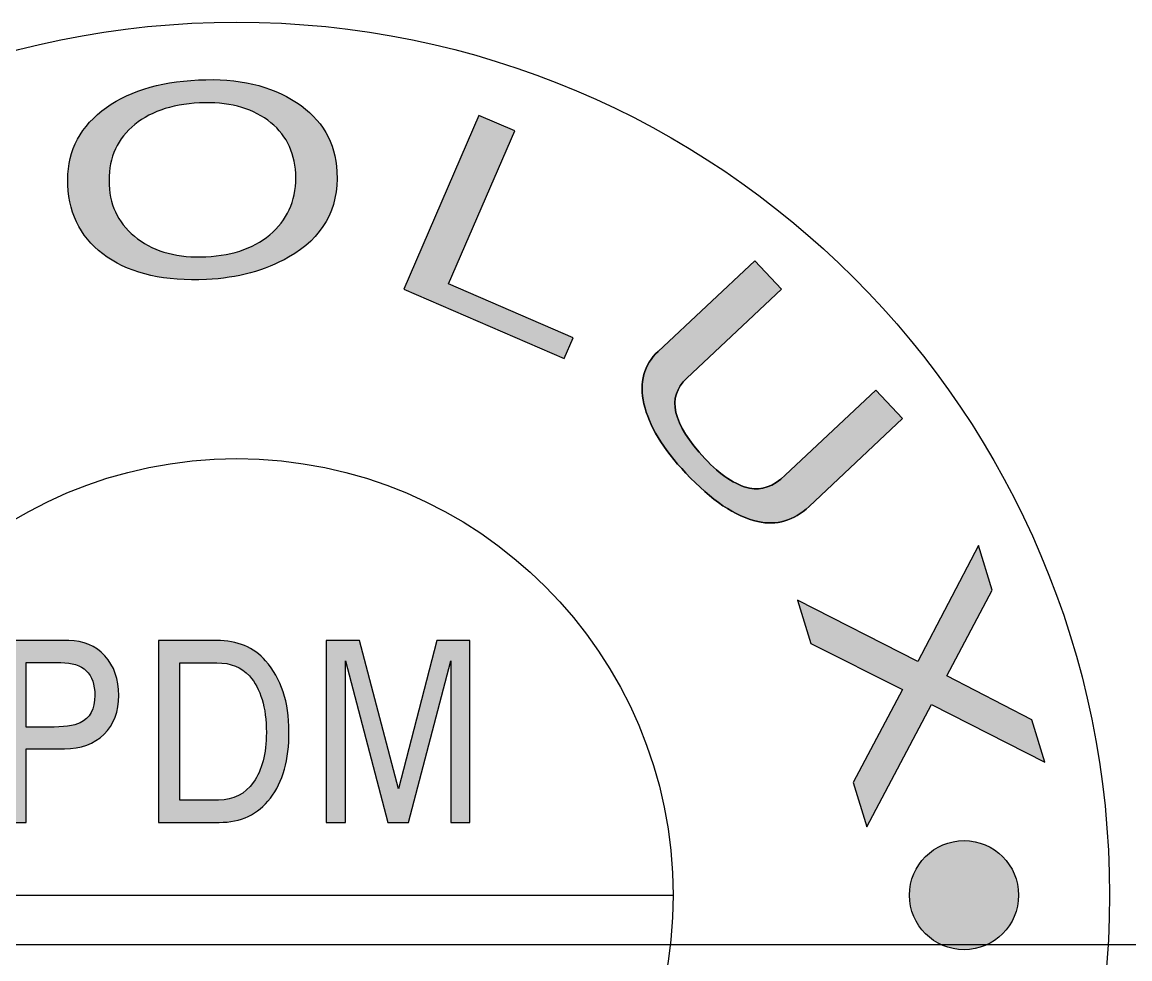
# Model space of a CAD drawing. Header units: millimetres. Extents: x 0 to 1600, y 0 to 1108.
# Drawn here: x 915.6 to 985.5, y 410.2 to 469.3 of the extents above; entities that cross this region are included whole.
import ezdxf

# ---------------------------------------------------------------- set-up
doc = ezdxf.new("R2010")
doc.units = ezdxf.units.MM
doc.header["$LTSCALE"] = 88
doc.layers.get('0').update_dxf_attribs({"linetype": 'CONTINUOUS'})
doc.layers.add('5_ALL_CURVES', color=7, linetype='CONTINUOUS')

msp = doc.modelspace()

# ---------------------------------------------------------------- hatches: boundary and pattern name
h = msp.add_hatch(color=5)
h.paths.add_polyline_path([(897.86, 438.292), (899.413, 440.779), (889.291, 447.101), (887.988, 445.015), (895.876, 440.088), (883.808, 438.323), (882.062, 435.527), (892.184, 429.205), (893.475, 431.271), (885.223, 436.424)])
h.paths.add_polyline_path([(890.506, 421.519), (891.04, 423.92), (879.391, 426.514), (878.857, 424.112)])
h.paths.add_polyline_path([(912.307, 449.9), (914.824, 451.404), (908.703, 461.648), (906.591, 460.386), (911.361, 452.403), (899.818, 456.339), (896.988, 454.648), (903.11, 444.404), (905.201, 445.653), (900.211, 454.004)])
edge = h.paths.add_edge_path()
edge.add_spline(control_points=[(931.072, 463.075), (929.968, 463.882), (928.543, 464.25), (926.776, 464.165)], knot_values=[0, 0, 0, 0, 1, 1, 1, 1], degree=3, periodic=0)
edge.add_spline(control_points=[(926.776, 464.165), (924.936, 464.077), (923.516, 463.564), (922.493, 462.642)], knot_values=[0, 0, 0, 0, 1, 1, 1, 1], degree=3, periodic=0)
edge.add_spline(control_points=[(922.493, 462.642), (921.469, 461.719), (920.994, 460.499), (921.066, 458.99)], knot_values=[0, 0, 0, 0, 1, 1, 1, 1], degree=3, periodic=0)
edge.add_spline(control_points=[(921.066, 458.99), (921.134, 457.569), (921.735, 456.433), (922.864, 455.596)], knot_values=[0, 0, 0, 0, 1, 1, 1, 1], degree=3, periodic=0)
edge.add_spline(control_points=[(922.864, 455.596), (923.999, 454.754), (925.425, 454.378), (927.168, 454.461)], knot_values=[0, 0, 0, 0, 1, 1, 1, 1], degree=3, periodic=0)
edge.add_spline(control_points=[(927.168, 454.461), (928.96, 454.547), (930.379, 455.06), (931.401, 456.015)], knot_values=[0, 0, 0, 0, 1, 1, 1, 1], degree=3, periodic=0)
edge.add_spline(control_points=[(931.401, 456.015), (932.423, 456.97), (932.91, 458.198), (932.837, 459.716)], knot_values=[0, 0, 0, 0, 1, 1, 1, 1], degree=3, periodic=0)
edge.add_spline(control_points=[(932.837, 459.716), (932.769, 461.144), (932.181, 462.265), (931.072, 463.075)], knot_values=[0, 0, 0, 0, 1, 1, 1, 1], degree=3, periodic=0)
edge = h.paths.add_edge_path()
edge.add_spline(control_points=[(932.385, 454.43), (930.898, 453.588), (929.174, 453.117), (927.213, 453.023)], knot_values=[0, 0, 0, 0, 1, 1, 1, 1], degree=3, periodic=0)
edge.add_spline(control_points=[(927.213, 453.023), (924.61, 452.899), (922.525, 453.365), (920.95, 454.434)], knot_values=[0, 0, 0, 0, 1, 1, 1, 1], degree=3, periodic=0)
edge.add_spline(control_points=[(920.95, 454.434), (919.377, 455.503), (918.552, 457.017), (918.458, 458.978)], knot_values=[0, 0, 0, 0, 1, 1, 1, 1], degree=3, periodic=0)
edge.add_spline(control_points=[(918.458, 458.978), (918.366, 460.891), (919.08, 462.454), (920.611, 463.66)], knot_values=[0, 0, 0, 0, 1, 1, 1, 1], degree=3, periodic=0)
edge.add_spline(control_points=[(920.611, 463.66), (922.108, 464.84), (924.14, 465.495), (926.706, 465.618)], knot_values=[0, 0, 0, 0, 1, 1, 1, 1], degree=3, periodic=0)
edge.add_spline(control_points=[(926.706, 465.618), (929.212, 465.738), (931.273, 465.263), (932.886, 464.197)], knot_values=[0, 0, 0, 0, 1, 1, 1, 1], degree=3, periodic=0)
edge.add_spline(control_points=[(932.886, 464.197), (934.494, 463.136), (935.352, 461.681), (935.441, 459.824)], knot_values=[0, 0, 0, 0, 1, 1, 1, 1], degree=3, periodic=0)
edge.add_spline(control_points=[(935.441, 459.824), (935.555, 457.452), (934.537, 455.647), (932.385, 454.43)], knot_values=[0, 0, 0, 0, 1, 1, 1, 1], degree=3, periodic=0)
h = msp.add_hatch(color=5)
h.paths.add_polyline_path([(949.774, 448.048), (950.339, 449.353), (942.486, 452.751), (946.66, 462.399), (944.402, 463.376), (939.663, 452.423)])
edge = h.paths.add_edge_path()
edge.add_line((969.457, 446.042), (963.735, 440.674))
edge.add_spline(control_points=[(963.735, 440.674), (962.975, 439.961), (962.223, 439.688), (961.487, 439.854)], knot_values=[0, 0, 0, 0, 1, 1, 1, 1], degree=3, periodic=0)
edge.add_spline(control_points=[(961.487, 439.854), (960.58, 440.058), (959.637, 440.685), (958.659, 441.728)], knot_values=[0, 0, 0, 0, 1, 1, 1, 1], degree=3, periodic=0)
edge.add_spline(control_points=[(958.659, 441.728), (956.61, 443.912), (956.227, 445.596), (957.512, 446.801)], knot_values=[0, 0, 0, 0, 1, 1, 1, 1], degree=3, periodic=0)
edge.add_line((957.512, 446.801), (963.487, 452.406))
edge.add_line((963.487, 452.406), (961.804, 454.201))
edge.add_line((961.804, 454.201), (955.716, 448.49))
edge.add_spline(control_points=[(955.716, 448.49), (954.809, 447.639), (954.508, 446.543), (954.819, 445.172)], knot_values=[0, 0, 0, 0, 1, 1, 1, 1], degree=3, periodic=0)
edge.add_spline(control_points=[(954.819, 445.172), (955.127, 443.816), (956.004, 442.362), (957.463, 440.806)], knot_values=[0, 0, 0, 0, 1, 1, 1, 1], degree=3, periodic=0)
edge.add_spline(control_points=[(957.463, 440.806), (959.072, 439.091), (960.585, 438.068), (962.001, 437.753)], knot_values=[0, 0, 0, 0, 1, 1, 1, 1], degree=3, periodic=0)
edge.add_spline(control_points=[(962.001, 437.753), (963.19, 437.488), (964.269, 437.802), (965.236, 438.709)], knot_values=[0, 0, 0, 0, 1, 1, 1, 1], degree=3, periodic=0)
edge.add_line((965.236, 438.709), (971.14, 444.248))
edge.add_line((971.14, 444.248), (969.457, 446.042))
h = msp.add_hatch(color=5)
h.paths.add_polyline_path([(971.131, 427.157), (968.02, 421.292), (968.873, 418.498), (972.973, 426.212), (980.107, 422.572), (979.29, 425.25), (973.928, 428.011), (976.797, 433.422), (975.934, 436.251), (972.096, 428.922), (964.512, 432.792), (965.347, 430.056)])
edge = h.paths.add_edge_path()
edge.add_arc((975.018, 414.182), 3.442, 0, 360)
h = msp.add_hatch(color=5)
edge = h.paths.add_edge_path()
edge.add_line((915.82, 418.772), (915.82, 423.418))
edge.add_line((915.82, 423.418), (918.241, 423.418))
edge.add_spline(control_points=[(918.241, 423.418), (919.286, 423.418), (920.117, 423.721), (920.743, 424.334)], knot_values=[0, 0, 0, 0, 1, 1, 1, 1], degree=3, periodic=0)
edge.add_spline(control_points=[(920.743, 424.334), (921.361, 424.941), (921.674, 425.764), (921.674, 426.79)], knot_values=[0, 0, 0, 0, 1, 1, 1, 1], degree=3, periodic=0)
edge.add_spline(control_points=[(921.674, 426.79), (921.674, 427.807), (921.381, 428.639), (920.794, 429.281)], knot_values=[0, 0, 0, 0, 1, 1, 1, 1], degree=3, periodic=0)
edge.add_spline(control_points=[(920.794, 429.281), (920.21, 429.921), (919.445, 430.247), (918.514, 430.247)], knot_values=[0, 0, 0, 0, 1, 1, 1, 1], degree=3, periodic=0)
edge.add_line((918.514, 430.247), (914.483, 430.247))
edge.add_line((914.483, 430.247), (914.483, 418.772))
edge.add_line((914.483, 418.772), (915.82, 418.772))
edge = h.paths.add_edge_path()
edge.add_spline(control_points=[(928.013, 418.772), (929.383, 418.772), (930.454, 419.277), (931.239, 420.302)], knot_values=[0, 0, 0, 0, 1, 1, 1, 1], degree=3, periodic=0)
edge.add_spline(control_points=[(931.239, 420.302), (932.024, 421.328), (932.416, 422.726), (932.416, 424.513)], knot_values=[0, 0, 0, 0, 1, 1, 1, 1], degree=3, periodic=0)
edge.add_spline(control_points=[(932.416, 424.513), (932.416, 426.355), (931.924, 427.838), (930.942, 428.968)], knot_values=[0, 0, 0, 0, 1, 1, 1, 1], degree=3, periodic=0)
edge.add_spline(control_points=[(930.942, 428.968), (930.201, 429.82), (929.17, 430.247), (927.853, 430.247)], knot_values=[0, 0, 0, 0, 1, 1, 1, 1], degree=3, periodic=0)
edge.add_line((927.853, 430.247), (924.188, 430.247))
edge.add_line((924.188, 430.247), (924.188, 418.772))
edge.add_line((924.188, 418.772), (928.013, 418.772))
h.paths.add_polyline_path([(935.981, 418.772), (935.981, 428.965), (938.649, 418.772), (939.966, 418.772), (942.627, 428.973), (942.627, 418.772), (943.837, 418.772), (943.837, 430.247), (941.755, 430.247), (939.321, 420.893), (936.859, 430.247), (934.771, 430.247), (934.771, 418.772)])
edge = h.paths.add_edge_path()
edge.add_line((925.532, 420.186), (925.532, 428.841))
edge.add_line((925.532, 428.841), (927.866, 428.841))
edge.add_spline(control_points=[(927.866, 428.841), (928.738, 428.841), (929.423, 428.561), (929.918, 428.012)], knot_values=[0, 0, 0, 0, 1, 1, 1, 1], degree=3, periodic=0)
edge.add_spline(control_points=[(929.918, 428.012), (930.627, 427.225), (930.986, 426.028), (930.986, 424.436)], knot_values=[0, 0, 0, 0, 1, 1, 1, 1], degree=3, periodic=0)
edge.add_spline(control_points=[(930.986, 424.436), (930.986, 423.107), (930.713, 422.066), (930.181, 421.312)], knot_values=[0, 0, 0, 0, 1, 1, 1, 1], degree=3, periodic=0)
edge.add_spline(control_points=[(930.181, 421.312), (929.649, 420.559), (928.911, 420.186), (927.973, 420.186)], knot_values=[0, 0, 0, 0, 1, 1, 1, 1], degree=3, periodic=0)
edge.add_line((927.973, 420.186), (925.532, 420.186))
edge = h.paths.add_edge_path()
edge.add_line((915.82, 424.785), (915.82, 428.856))
edge.add_line((915.82, 428.856), (918.009, 428.856))
edge.add_spline(control_points=[(918.009, 428.856), (919.445, 428.856), (920.164, 428.165), (920.164, 426.79)], knot_values=[0, 0, 0, 0, 1, 1, 1, 1], degree=3, periodic=0)
edge.add_spline(control_points=[(920.164, 426.79), (920.164, 425.919), (919.851, 425.337), (919.235, 425.051)], knot_values=[0, 0, 0, 0, 1, 1, 1, 1], degree=3, periodic=0)
edge.add_spline(control_points=[(919.235, 425.051), (918.847, 424.871), (918.181, 424.785), (917.25, 424.785)], knot_values=[0, 0, 0, 0, 1, 1, 1, 1], degree=3, periodic=0)
edge.add_line((917.25, 424.785), (915.82, 424.785))

# ---------------------------------------------------------------- linework, layer by layer
at = {"color": 5}
for p, q in [((944.402, 463.376), (939.663, 452.423)), ((946.66, 462.399), (944.402, 463.376)), ((942.486, 452.751), (946.66, 462.399)), ((961.804, 454.201), (955.716, 448.49)), ((963.487, 452.406), (961.804, 454.201)), ((939.663, 452.423), (949.774, 448.048)), ((950.339, 449.353), (942.486, 452.751)), ((957.512, 446.801), (963.487, 452.406)), ((949.774, 448.048), (950.339, 449.353)), ((969.457, 446.042), (963.735, 440.674)), ((971.14, 444.248), (969.457, 446.042)), ((965.236, 438.709), (971.14, 444.248)), ((975.934, 436.251), (972.096, 428.922)), ((976.797, 433.422), (975.934, 436.251)), ((973.928, 428.011), (976.797, 433.422)), ((972.096, 428.922), (964.512, 432.792)), ((964.512, 432.792), (965.347, 430.056)), ((918.514, 430.247), (914.483, 430.247)), ((927.853, 430.247), (924.188, 430.247)), ((924.188, 430.247), (924.188, 418.772)), ((936.859, 430.247), (934.771, 430.247)), ((934.771, 430.247), (934.771, 418.772)), ((939.321, 420.893), (936.859, 430.247)), ((941.755, 430.247), (939.321, 420.893)), ((943.837, 430.247), (941.755, 430.247)), ((943.837, 418.772), (943.837, 430.247)), ((965.347, 430.056), (971.131, 427.157)), ((915.82, 428.856), (918.009, 428.856)), ((915.82, 424.785), (915.82, 428.856)), ((925.532, 428.841), (927.866, 428.841)), ((925.532, 420.186), (925.532, 428.841)), ((935.981, 428.965), (938.649, 418.772)), ((935.981, 418.772), (935.981, 428.965)), ((939.966, 418.772), (942.627, 428.973)), ((942.627, 428.973), (942.627, 418.772)), ((979.29, 425.25), (973.928, 428.011)), ((971.131, 427.157), (968.02, 421.292)), ((968.873, 418.498), (972.973, 426.212)), ((972.973, 426.212), (980.107, 422.572)), ((980.107, 422.572), (979.29, 425.25)), ((917.25, 424.785), (915.82, 424.785)), ((915.82, 423.418), (918.241, 423.418)), ((915.82, 418.772), (915.82, 423.418)), ((968.02, 421.292), (968.873, 418.498)), ((927.973, 420.186), (925.532, 420.186)), ((914.483, 418.772), (915.82, 418.772)), ((924.188, 418.772), (928.013, 418.772)), ((934.771, 418.772), (935.981, 418.772)), ((938.649, 418.772), (939.966, 418.772)), ((942.627, 418.772), (943.837, 418.772))]:
    msp.add_line(p, q, dxfattribs=at)
at = {"color": 7}
msp.add_line((1138.072, 411.059), (435.672, 411.059), dxfattribs=at)
at = {"color": 5}
msp.add_circle((975.018, 414.182), 3.442, dxfattribs=at)
for points in [[(920.611, 463.66), (922.108, 464.84), (924.14, 465.495), (926.706, 465.618)], [(926.706, 465.618), (929.212, 465.738), (931.273, 465.263), (932.886, 464.197)], [(926.776, 464.165), (924.936, 464.077), (923.516, 463.564), (922.493, 462.642)], [(931.072, 463.075), (929.968, 463.882), (928.543, 464.25), (926.776, 464.165)], [(932.886, 464.197), (934.494, 463.136), (935.352, 461.681), (935.441, 459.824)], [(918.458, 458.978), (918.366, 460.891), (919.08, 462.454), (920.611, 463.66)], [(932.837, 459.716), (932.769, 461.144), (932.181, 462.265), (931.072, 463.075)], [(922.493, 462.642), (921.469, 461.719), (920.994, 460.499), (921.066, 458.99)], [(931.401, 456.015), (932.423, 456.97), (932.91, 458.198), (932.837, 459.716)], [(935.441, 459.824), (935.555, 457.452), (934.537, 455.647), (932.385, 454.43)], [(920.95, 454.434), (919.377, 455.503), (918.552, 457.017), (918.458, 458.978)], [(921.066, 458.99), (921.134, 457.569), (921.735, 456.433), (922.864, 455.596)], [(927.168, 454.461), (928.96, 454.547), (930.379, 455.06), (931.401, 456.015)], [(922.864, 455.596), (923.999, 454.754), (925.425, 454.378), (927.168, 454.461)], [(927.213, 453.023), (924.61, 452.899), (922.525, 453.365), (920.95, 454.434)], [(932.385, 454.43), (930.898, 453.588), (929.174, 453.117), (927.213, 453.023)], [(955.716, 448.49), (954.809, 447.639), (954.508, 446.543), (954.819, 445.172)], [(958.659, 441.728), (956.61, 443.912), (956.227, 445.596), (957.512, 446.801)], [(954.819, 445.172), (955.127, 443.816), (956.004, 442.362), (957.463, 440.806)], [(961.487, 439.854), (960.58, 440.058), (959.637, 440.685), (958.659, 441.728)], [(957.463, 440.806), (959.072, 439.091), (960.585, 438.068), (962.001, 437.753)], [(963.735, 440.674), (962.975, 439.961), (962.223, 439.688), (961.487, 439.854)], [(962.001, 437.753), (963.19, 437.488), (964.269, 437.802), (965.236, 438.709)], [(920.794, 429.281), (920.21, 429.921), (919.445, 430.247), (918.514, 430.247)], [(930.942, 428.968), (930.201, 429.82), (929.17, 430.247), (927.853, 430.247)], [(921.674, 426.79), (921.674, 427.807), (921.381, 428.639), (920.794, 429.281)], [(918.009, 428.856), (919.445, 428.856), (920.164, 428.165), (920.164, 426.79)], [(927.866, 428.841), (928.738, 428.841), (929.423, 428.561), (929.918, 428.012)], [(932.416, 424.513), (932.416, 426.355), (931.924, 427.838), (930.942, 428.968)], [(929.918, 428.012), (930.627, 427.225), (930.986, 426.028), (930.986, 424.436)], [(920.164, 426.79), (920.164, 425.919), (919.851, 425.337), (919.235, 425.051)], [(920.743, 424.334), (921.361, 424.941), (921.674, 425.764), (921.674, 426.79)], [(919.235, 425.051), (918.847, 424.871), (918.181, 424.785), (917.25, 424.785)], [(918.241, 423.418), (919.286, 423.418), (920.117, 423.721), (920.743, 424.334)], [(930.986, 424.436), (930.986, 423.107), (930.713, 422.066), (930.181, 421.312)], [(931.239, 420.302), (932.024, 421.328), (932.416, 422.726), (932.416, 424.513)], [(930.181, 421.312), (929.649, 420.559), (928.911, 420.186), (927.973, 420.186)], [(928.013, 418.772), (929.383, 418.772), (930.454, 419.277), (931.239, 420.302)]]:
    msp.add_open_spline(points, degree=3, dxfattribs=at)
at = {"layer": '5_ALL_CURVES', "color": 5}
for p, q in [((944.402, 463.376), (939.663, 452.423)), ((946.66, 462.399), (944.402, 463.376)), ((942.486, 452.751), (946.66, 462.399)), ((961.804, 454.201), (955.716, 448.49)), ((963.487, 452.406), (961.804, 454.201)), ((939.663, 452.423), (949.774, 448.048)), ((950.339, 449.353), (942.486, 452.751)), ((957.512, 446.801), (963.487, 452.406)), ((949.774, 448.048), (950.339, 449.353)), ((969.457, 446.042), (963.735, 440.674)), ((971.14, 444.248), (969.457, 446.042)), ((965.236, 438.709), (971.14, 444.248)), ((975.934, 436.251), (972.096, 428.922)), ((976.797, 433.422), (975.934, 436.251)), ((973.928, 428.011), (976.797, 433.422)), ((972.096, 428.922), (964.512, 432.792)), ((964.512, 432.792), (965.347, 430.056)), ((918.514, 430.247), (914.483, 430.247)), ((927.853, 430.247), (924.188, 430.247)), ((924.188, 430.247), (924.188, 418.772)), ((936.859, 430.247), (934.771, 430.247)), ((934.771, 430.247), (934.771, 418.772)), ((939.321, 420.893), (936.859, 430.247)), ((941.755, 430.247), (939.321, 420.893)), ((943.837, 430.247), (941.755, 430.247)), ((943.837, 418.772), (943.837, 430.247)), ((965.347, 430.056), (971.131, 427.157)), ((915.82, 428.856), (918.009, 428.856)), ((915.82, 424.785), (915.82, 428.856)), ((925.532, 428.841), (927.866, 428.841)), ((925.532, 420.186), (925.532, 428.841)), ((935.981, 428.965), (938.649, 418.772)), ((935.981, 418.772), (935.981, 428.965)), ((939.966, 418.772), (942.627, 428.973)), ((942.627, 428.973), (942.627, 418.772)), ((979.29, 425.25), (973.928, 428.011)), ((971.131, 427.157), (968.02, 421.292)), ((968.873, 418.498), (972.973, 426.212)), ((972.973, 426.212), (980.107, 422.572)), ((980.107, 422.572), (979.29, 425.25)), ((917.25, 424.785), (915.82, 424.785)), ((915.82, 423.418), (918.241, 423.418)), ((915.82, 418.772), (915.82, 423.418)), ((968.02, 421.292), (968.873, 418.498)), ((927.973, 420.186), (925.532, 420.186)), ((914.483, 418.772), (915.82, 418.772)), ((924.188, 418.772), (928.013, 418.772)), ((934.771, 418.772), (935.981, 418.772)), ((938.649, 418.772), (939.966, 418.772)), ((942.627, 418.772), (943.837, 418.772)), ((901.578, 414.182), (956.658, 414.182))]:
    msp.add_line(p, q, dxfattribs=at)
for centre, radius in [((929.118, 414.182), 55.08), ((929.118, 414.182), 27.54), ((975.018, 414.182), 3.442)]:
    msp.add_circle(centre, radius, dxfattribs=at)
for points in [[(920.611, 463.66), (922.108, 464.84), (924.14, 465.495), (926.706, 465.618)], [(926.706, 465.618), (929.212, 465.738), (931.273, 465.263), (932.886, 464.197)], [(926.776, 464.165), (924.936, 464.077), (923.516, 463.564), (922.493, 462.642)], [(931.072, 463.075), (929.968, 463.882), (928.543, 464.25), (926.776, 464.165)], [(932.886, 464.197), (934.494, 463.136), (935.352, 461.681), (935.441, 459.824)], [(918.458, 458.978), (918.366, 460.891), (919.08, 462.454), (920.611, 463.66)], [(932.837, 459.716), (932.769, 461.144), (932.181, 462.265), (931.072, 463.075)], [(922.493, 462.642), (921.469, 461.719), (920.994, 460.499), (921.066, 458.99)], [(931.401, 456.015), (932.423, 456.97), (932.91, 458.198), (932.837, 459.716)], [(935.441, 459.824), (935.555, 457.452), (934.537, 455.647), (932.385, 454.43)], [(920.95, 454.434), (919.377, 455.503), (918.552, 457.017), (918.458, 458.978)], [(921.066, 458.99), (921.134, 457.569), (921.735, 456.433), (922.864, 455.596)], [(927.168, 454.461), (928.96, 454.547), (930.379, 455.06), (931.401, 456.015)], [(922.864, 455.596), (923.999, 454.754), (925.425, 454.378), (927.168, 454.461)], [(927.213, 453.023), (924.61, 452.899), (922.525, 453.365), (920.95, 454.434)], [(932.385, 454.43), (930.898, 453.588), (929.174, 453.117), (927.213, 453.023)], [(954.819, 445.172), (954.508, 446.543), (954.809, 447.639), (955.716, 448.49)], [(957.512, 446.801), (956.227, 445.596), (956.61, 443.912), (958.659, 441.728)], [(957.463, 440.806), (956.004, 442.362), (955.127, 443.816), (954.819, 445.172)], [(958.659, 441.728), (959.637, 440.685), (960.58, 440.058), (961.487, 439.854)], [(962.001, 437.753), (960.585, 438.068), (959.072, 439.091), (957.463, 440.806)], [(961.487, 439.854), (962.223, 439.688), (962.975, 439.961), (963.735, 440.674)], [(965.236, 438.709), (964.269, 437.802), (963.19, 437.488), (962.001, 437.753)], [(920.794, 429.281), (920.21, 429.921), (919.445, 430.247), (918.514, 430.247)], [(930.942, 428.968), (930.201, 429.82), (929.17, 430.247), (927.853, 430.247)], [(921.674, 426.79), (921.674, 427.807), (921.381, 428.639), (920.794, 429.281)], [(918.009, 428.856), (919.445, 428.856), (920.164, 428.165), (920.164, 426.79)], [(927.866, 428.841), (928.738, 428.841), (929.423, 428.561), (929.918, 428.012)], [(932.416, 424.513), (932.416, 426.355), (931.924, 427.838), (930.942, 428.968)], [(929.918, 428.012), (930.627, 427.225), (930.986, 426.028), (930.986, 424.436)], [(920.164, 426.79), (920.164, 425.919), (919.851, 425.337), (919.235, 425.051)], [(920.743, 424.334), (921.361, 424.941), (921.674, 425.764), (921.674, 426.79)], [(919.235, 425.051), (918.847, 424.871), (918.181, 424.785), (917.25, 424.785)], [(918.241, 423.418), (919.286, 423.418), (920.117, 423.721), (920.743, 424.334)], [(930.986, 424.436), (930.986, 423.107), (930.713, 422.066), (930.181, 421.312)], [(931.239, 420.302), (932.024, 421.328), (932.416, 422.726), (932.416, 424.513)], [(930.181, 421.312), (929.649, 420.559), (928.911, 420.186), (927.973, 420.186)], [(928.013, 418.772), (929.383, 418.772), (930.454, 419.277), (931.239, 420.302)]]:
    msp.add_open_spline(points, degree=3, dxfattribs=at)

doc.saveas('drawing.dxf')
